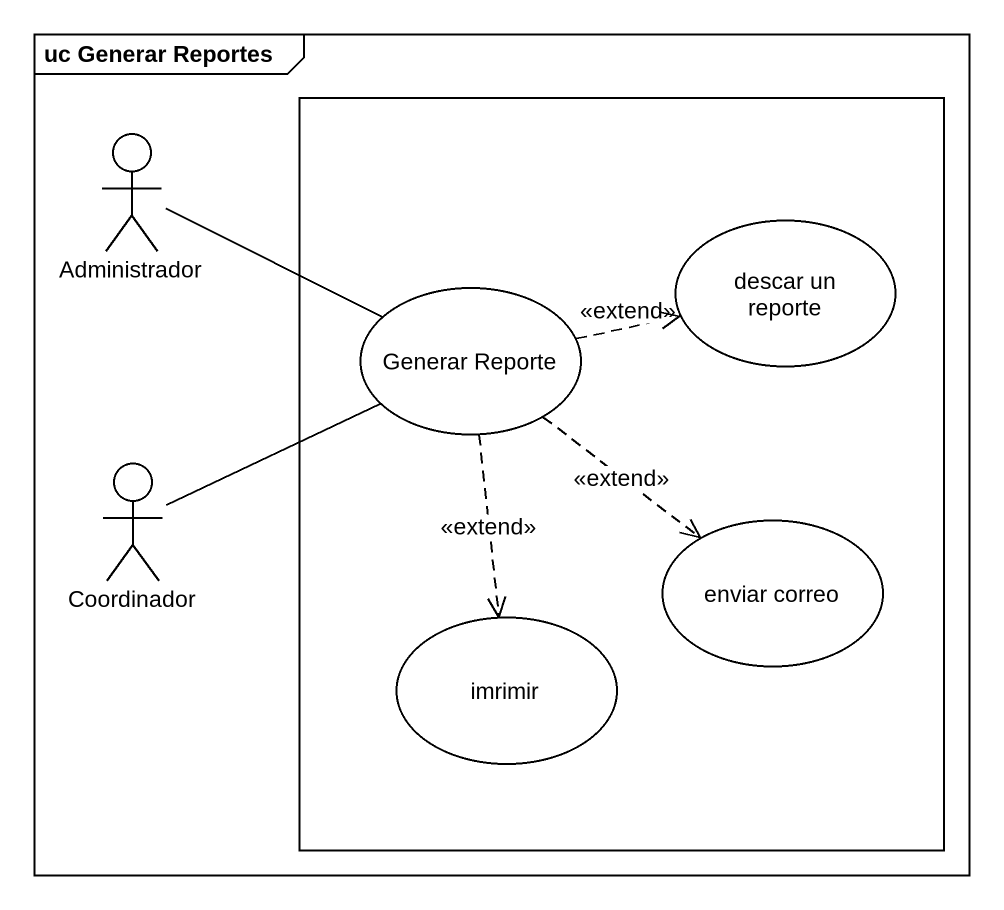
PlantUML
@startuml
mainframe uc Generar Reportes
actor Administrador
rectangle " " as rectangle1 #FFFFFF {
  usecase "descar un reporte" as descar_un_reporte
  usecase "Generar Reporte" as Generar_Reporte
  usecase "enviar correo" as enviar_correo
  usecase imrimir
}
actor Coordinador
Administrador -right- Generar_Reporte
Generar_Reporte .right.> descar_un_reporte : <<extend>>
Generar_Reporte ..> enviar_correo : <<extend>>
Generar_Reporte ..> imrimir : <<extend>>
Coordinador -right- Generar_Reporte
@enduml
